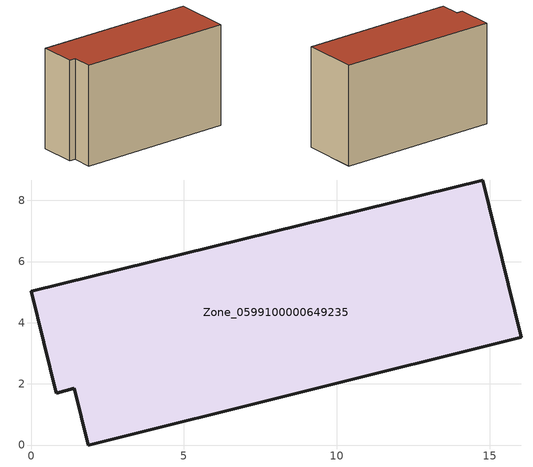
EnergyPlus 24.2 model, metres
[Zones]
Zone_0599100000649235
 floor ground (C_G): 14.78,8.67 16.04,3.53 1.87,0 1.41,1.85 0.82,1.7 0,5.03 z0
 wall outside (C_F): 16.04,3.53 14.78,8.67 0,5.03 0.82,1.7 1.41,1.85 1.87,0 16.04,3.53 z0:9.47
 roof outside (C_R): 14.78,8.67 0,5.03 0.82,1.7 1.41,1.85 1.87,0 16.04,3.53 z9.47
[BUILDING]
Pand.0599100000649235: North Axis=0; Terrain=City; Loads Convergence Tolerance Value=0.04; Temperature Convergence Tolerance Value=0.4; Solar Distribution=FullExterior; Maximum Number of Warmup Days=25; Minimum Number of Warmup Days=1
[Site:Location]
Rotterdam.The.Hague.AP_ZH_NLD Design_Conditions: Latitude=51.96; Longitude=4.45; Time Zone=1; Elevation=-4.5
[SITE:GROUNDTEMPERATURE:BUILDINGSURFACE]
18, 18, 18, 18, 18, 18, 18, 18, 18, 18, 18, 18
[MATERIAL] Thermal Absorptance=0.9; Solar Absorptance=0.7; Visible Absorptance=0.7
Name | Roughness | Thickness | Conductivity | Density | Specific Heat
G.TC.1946 | MediumSmooth | 0.15 | 1 | 540 | 1210
F.TC.1946 | Rough | 0.3 | 0.857143 | 1920 | 840
R.TC.1946 | MediumRough | 0.2 | 0.909091 | 1500 | 1000
[CONSTRUCTION]
C_G: G.TC.1946
C_F: F.TC.1946
C_R: R.TC.1946
[ZONE]
Zone_0599100000649235: Type=1; Multiplier=1; Ceiling Height=Autocalculate; Volume=Autocalculate; Floor Area=autocalculate; Part of Total Floor Area=Yes
[ZONEINFILTRATION:DESIGNFLOWRATE]
Infil_Zone_0599100000649235: Zone or ZoneList or Space or SpaceList=Zone_0599100000649235; Schedule=AlwaysOn; Design Flow Rate Calculation Method=Flow/Area; Flow Rate per Floor Area=0.003; Constant Term Coefficient=1; Temperature Term Coefficient=0; Velocity Term Coefficient=0; Velocity Squared Term Coefficient=0
[HVACTEMPLATE:ZONE:IDEALLOADSAIRSYSTEM]
Zone_0599100000649235: Maximum Heating Supply Air Temperature=50; Minimum Cooling Supply Air Temperature=13; Maximum Heating Supply Air Humidity Ratio=0.0156; Minimum Cooling Supply Air Humidity Ratio=0.0077; Heating Limit=NoLimit; Cooling Limit=NoLimit; Dehumidification Control Type=ConstantSensibleHeatRatio; Cooling Sensible Heat Ratio=0.7; Dehumidification Setpoint=60; Humidification Control Type=None; Humidification Setpoint=30; Outdoor Air Method=None; Outdoor Air Flow Rate per Person=0.00944; Outdoor Air Flow Rate per Zone Floor Area=0; Outdoor Air Flow Rate per Zone=0; Demand Controlled Ventilation Type=None; Outdoor Air Economizer Type=NoEconomizer; Heat Recovery Type=None; Sensible Heat Recovery Effectiveness=0.7; Latent Heat Recovery Effectiveness=0.65
[ZONECONTROL:THERMOSTAT]
ThermostatControl_Zone_0599100000649235: Zone or ZoneList=Zone_0599100000649235; Control Type Schedule=DualSetpointControlType; Control 1=Thermostat_Zone_0599100000649235; Temperature Difference Between Cutout And Setpoint=0
[THERMOSTATSETPOINT:DUALSETPOINT]
Thermostat_Zone_0599100000649235: Heating Setpoint Temperature Schedule=HeatingSetpoint_Zone_0599100000649235; Cooling Setpoint Temperature Schedule=CoolingSetpoint_Zone_0599100000649235
[SCHEDULE:COMPACT]
HeatingSetpoint_Zone_0599100000649235: Through: 12/31, For: AllDays, Until: 24:00, 21
CoolingSetpoint_Zone_0599100000649235: Through: 12/31, For: AllDays, Until: 24:00, 24
DualSetpointControlType: Through: 12/31, For: AllDays, Until: 24:00, 4
AlwaysOn: Through: 12/31, For: AllDays, Until: 24:00, 1
